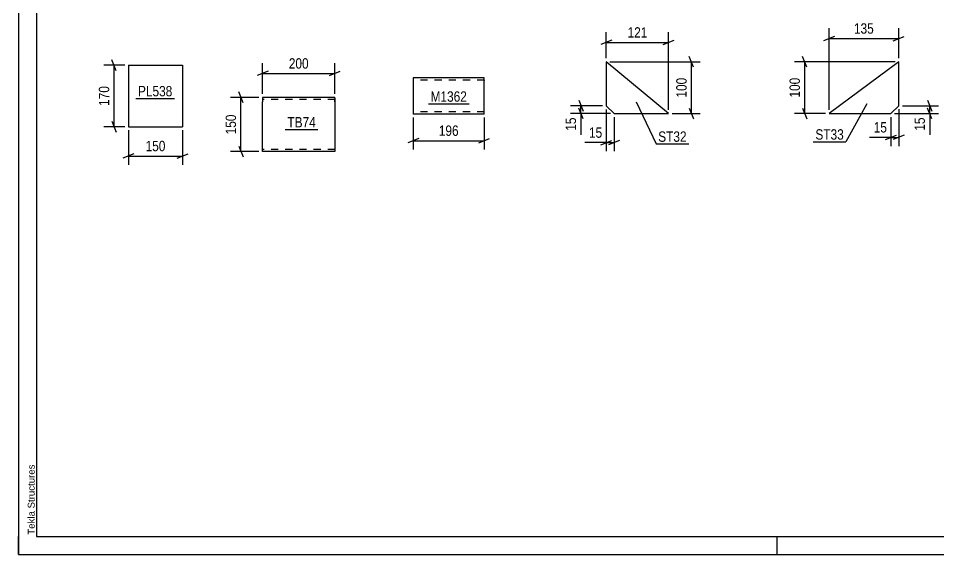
# Model space of a CAD drawing. Header units: millimetres. Extents: x 0 to 1766, y 0 to 560.
# Drawn here: x 0 to 254.7, y 0 to 148.4 of the extents above; entities that cross this region are included whole.
import ezdxf

# ---------------------------------------------------------------- set-up
doc = ezdxf.new("R2010")
doc.units = ezdxf.units.MM
doc.linetypes.add('DXK_LINE_DOT2', pattern=[3.9198, 1.9599, -1.9599])
doc.styles.add('Arial', font='ARIAL.TTF', dxfattribs={"height": 0.2})
doc.styles.add('Arial Narrow', font='ARIALN.TTF', dxfattribs={"height": 0.2})

# ---------------------------------------------------------------- blocks, each defined once
blk = doc.blocks.new('Unknown-814185401-1133 - 13088')
at = {"color": 5, "linetype": 'Continuous'}
for p, q in [((0, 297), (0, 0)), ((5, 292), (5, 5)), ((0, 0), (0, 5)), ((5, 5), (415, 5)), ((210, 0), (210, 5)), ((0, 0), (420, 0))]:
    blk.add_line(p, q, dxfattribs=at)
at = {"color": 174, "linetype": 'Continuous', "style": 'Arial'}
blk.add_text('Tekla Structures', height=1.9102, rotation=90, dxfattribs=at).set_placement((4.5, 5.5))
blk = doc.blocks.new('Part-814185401-6803 - 6797')
at = {"color": 2, "linetype": 'Continuous'}
for p, q in [((243.66, 136.37), (224.37, 122.08)), ((243.66, 124.22), (243.66, 136.37)), ((243.66, 124.22), (241.52, 122.08)), ((224.37, 122.08), (241.52, 122.08))]:
    blk.add_line(p, q, dxfattribs=at)
blk = doc.blocks.new('Part-814185401-5751 - 5747')
at = {"color": 2, "linetype": 'Continuous'}
for p, q in [((30.45, 135.41), (30.45, 118.41)), ((30.45, 135.41), (45.45, 135.41)), ((45.45, 135.41), (45.45, 118.41)), ((30.45, 118.41), (45.45, 118.41))]:
    blk.add_line(p, q, dxfattribs=at)
blk = doc.blocks.new('Part-814185401-5784 - 5779')
at = {"color": 2, "linetype": 'Continuous'}
for p, q in [((67.59, 126.53), (67.59, 125.33)), ((87.59, 126.53), (67.59, 126.53)), ((67.59, 112.27), (67.59, 125.33)), ((87.59, 126.44), (87.59, 126.53)), ((87.59, 126.44), (87.59, 125.33)), ((87.59, 125.33), (87.59, 111.53)), ((67.59, 111.62), (67.59, 112.27)), ((67.59, 111.53), (67.59, 111.62)), ((87.59, 111.53), (67.59, 111.53))]:
    blk.add_line(p, q, dxfattribs=at)
at = {"color": 7, "linetype": 'DXK_LINE_DOT2'}
for p, q in [((87.59, 125.93), (67.59, 125.93)), ((87.59, 125.33), (87.59, 126.18)), ((67.59, 112.27), (67.59, 111.88)), ((67.59, 112.13), (67.59, 112.18)), ((87.59, 112.13), (67.59, 112.13)), ((87.59, 112.13), (87.59, 112.18))]:
    blk.add_line(p, q, dxfattribs=at)
blk = doc.blocks.new('Part-814185401-5959 - 5953')
at = {"color": 2, "linetype": 'Continuous'}
for p, q in [((179.98, 122.07), (162.71, 136.36)), ((162.71, 136.36), (162.71, 124.21)), ((162.71, 124.21), (164.86, 122.07)), ((164.86, 122.07), (179.98, 122.07))]:
    blk.add_line(p, q, dxfattribs=at)
blk = doc.blocks.new('Part-814185401-6749 - 6745')
at = {"color": 2, "linetype": 'Continuous'}
for p, q in [((128.92, 131.91), (109.31, 131.91)), ((109.31, 131.91), (109.31, 121.91)), ((128.92, 121.91), (128.92, 131.91)), ((128.92, 121.91), (109.31, 121.91))]:
    blk.add_line(p, q, dxfattribs=at)
at = {"color": 7, "linetype": 'DXK_LINE_DOT2'}
for p, q in [((128.92, 131.31), (109.31, 131.31)), ((128.92, 131.26), (128.92, 131.31)), ((128.92, 131.31), (128.92, 131.26)), ((128.92, 131.17), (128.92, 131.26)), ((128.92, 131.26), (128.92, 131.17)), ((109.31, 122.51), (109.31, 122.56)), ((128.92, 122.51), (109.31, 122.51))]:
    blk.add_line(p, q, dxfattribs=at)
blk = doc.blocks.new('StraightDimension-814185401-6843 - 6797')
at = {"color": 7, "linetype": 'Continuous'}
for p, q in [((224.37, 123.08), (224.37, 145.65)), ((243.66, 137.37), (243.66, 145.65)), ((225.87, 143.4), (222.87, 142.2)), ((224.37, 142.8), (243.66, 142.8)), ((242.16, 142.2), (245.16, 143.4))]:
    blk.add_line(p, q, dxfattribs=at)
at = {"color": 0}
blk.add_wipeout([(237.36, 143.55), (237.36, 147.75), (230.67, 147.75), (230.67, 143.55)], dxfattribs=at)
at = {"color": 3, "style": 'Arial Narrow'}
blk.add_text('135', height=2.863, dxfattribs=at).set_placement((231.27, 144.15))
blk = doc.blocks.new('StraightDimension-814185401-6829 - 6797')
at = {"color": 7, "linetype": 'Continuous'}
for p, q in [((243.66, 123.22), (243.66, 113.05)), ((241.52, 121.08), (241.52, 113.05)), ((240.02, 114.85), (243.02, 116.05)), ((241.52, 115.45), (243.66, 115.45)), ((245.16, 116.05), (242.16, 114.85))]:
    blk.add_line(p, q, dxfattribs=at)
at = {"color": 0}
blk.add_wipeout([(240.99, 116.2), (240.99, 120.4), (236.14, 120.4), (236.14, 116.2)], dxfattribs=at)
at = {"color": 7, "linetype": 'Continuous'}
blk.add_line((241.52, 115.45), (235.61, 115.45), dxfattribs=at)
blk.add_line((241.52, 115.45), (235.61, 115.45), dxfattribs=at)
at = {"color": 3, "style": 'Arial Narrow'}
blk.add_text('15', height=2.863, dxfattribs=at).set_placement((236.74, 116.8))
blk = doc.blocks.new('StraightDimension-814185401-6805 - 6797')
at = {"color": 7, "linetype": 'Continuous'}
for p, q in [((251.65, 125.72), (252.85, 122.72)), ((244.66, 124.22), (254.65, 124.22)), ((252.85, 120.58), (251.65, 123.58)), ((252.25, 122.08), (252.25, 124.22)), ((242.52, 122.08), (254.65, 122.08))]:
    blk.add_line(p, q, dxfattribs=at)
at = {"color": 0}
blk.add_wipeout([(251.5, 121.55), (247.3, 121.55), (247.3, 116.7), (251.5, 116.7)], dxfattribs=at)
at = {"color": 7, "linetype": 'Continuous'}
blk.add_line((252.25, 122.08), (252.25, 116.17), dxfattribs=at)
blk.add_line((252.25, 122.08), (252.25, 116.17), dxfattribs=at)
at = {"color": 3, "style": 'Arial Narrow'}
blk.add_text('15', height=2.863, rotation=90.0002, dxfattribs=at).set_placement((250.9, 117.3))
blk = doc.blocks.new('StraightDimension-814185401-6817 - 6797')
at = {"color": 7, "linetype": 'Continuous'}
for p, q in [((218.25, 134.87), (217.05, 137.87)), ((242.66, 136.37), (214.8, 136.37)), ((217.65, 122.08), (217.65, 136.37)), ((217.05, 123.58), (218.25, 120.58)), ((223.37, 122.08), (214.8, 122.08))]:
    blk.add_line(p, q, dxfattribs=at)
at = {"color": 0}
blk.add_wipeout([(216.9, 132.56), (212.7, 132.56), (212.7, 125.88), (216.9, 125.88)], dxfattribs=at)
at = {"color": 3, "style": 'Arial Narrow'}
blk.add_text('100', height=2.863, rotation=90.0002, dxfattribs=at).set_placement((216.3, 126.48))
blk = doc.blocks.new('StraightDimension-814185401-5753 - 5747')
at = {"color": 7, "linetype": 'Continuous'}
for p, q in [((29.45, 135.41), (23.63, 135.41)), ((27.08, 133.91), (25.88, 136.91)), ((26.48, 118.41), (26.48, 135.41)), ((25.88, 119.91), (27.08, 116.91)), ((29.45, 118.41), (23.63, 118.41))]:
    blk.add_line(p, q, dxfattribs=at)
at = {"color": 0}
blk.add_wipeout([(25.73, 130.25), (21.53, 130.25), (21.53, 123.57), (25.73, 123.57)], dxfattribs=at)
at = {"color": 3, "style": 'Arial Narrow'}
blk.add_text('170', height=2.863, rotation=90.0002, dxfattribs=at).set_placement((25.13, 124.17))
blk = doc.blocks.new('StraightDimension-814185401-5764 - 5747')
at = {"color": 7, "linetype": 'Continuous'}
for p, q in [((30.45, 117.41), (30.45, 107.88)), ((45.45, 117.41), (45.45, 107.88)), ((31.95, 110.88), (28.95, 109.68)), ((30.45, 110.28), (45.45, 110.28)), ((43.95, 109.68), (46.95, 110.88))]:
    blk.add_line(p, q, dxfattribs=at)
at = {"color": 0}
blk.add_wipeout([(41.29, 111.03), (41.29, 115.23), (34.61, 115.23), (34.61, 111.03)], dxfattribs=at)
at = {"color": 3, "style": 'Arial Narrow'}
blk.add_text('150', height=2.863, dxfattribs=at).set_placement((35.21, 111.63))
blk = doc.blocks.new('StraightDimension-814185401-5797 - 5779')
at = {"color": 7, "linetype": 'Continuous'}
for p, q in [((62.18, 125.03), (60.98, 128.03)), ((66.59, 126.53), (58.73, 126.53)), ((61.58, 111.53), (61.58, 126.53)), ((60.98, 113.03), (62.18, 110.03)), ((66.59, 111.53), (58.73, 111.53))]:
    blk.add_line(p, q, dxfattribs=at)
at = {"color": 0}
blk.add_wipeout([(60.83, 122.37), (56.63, 122.37), (56.63, 115.69), (60.83, 115.69)], dxfattribs=at)
at = {"color": 3, "style": 'Arial Narrow'}
blk.add_text('150', height=2.863, rotation=90.0002, dxfattribs=at).set_placement((60.23, 116.29))
blk = doc.blocks.new('StraightDimension-814185401-5786 - 5779')
at = {"color": 7, "linetype": 'Continuous'}
for p, q in [((67.59, 127.53), (67.59, 135.98)), ((87.59, 127.53), (87.59, 135.98)), ((69.09, 133.73), (66.09, 132.53)), ((67.59, 133.13), (87.59, 133.13)), ((86.09, 132.53), (89.09, 133.73))]:
    blk.add_line(p, q, dxfattribs=at)
at = {"color": 0}
blk.add_wipeout([(80.94, 133.88), (80.94, 138.08), (74.25, 138.08), (74.25, 133.88)], dxfattribs=at)
at = {"color": 3, "style": 'Arial Narrow'}
blk.add_text('200', height=2.863, dxfattribs=at).set_placement((74.85, 134.48))
blk = doc.blocks.new('StraightDimension-814185401-5961 - 5953')
at = {"color": 7, "linetype": 'Continuous'}
for p, q in [((162.71, 123.21), (162.71, 111.6)), ((164.86, 121.07), (164.86, 111.6)), ((161.21, 113.4), (164.21, 114.6)), ((162.71, 114), (164.86, 114)), ((166.36, 114.6), (163.36, 113.4))]:
    blk.add_line(p, q, dxfattribs=at)
at = {"color": 0}
blk.add_wipeout([(162.19, 114.75), (162.19, 118.95), (157.33, 118.95), (157.33, 114.75)], dxfattribs=at)
at = {"color": 7, "linetype": 'Continuous'}
blk.add_line((162.71, 114), (156.81, 114), dxfattribs=at)
blk.add_line((162.71, 114), (156.81, 114), dxfattribs=at)
at = {"color": 3, "style": 'Arial Narrow'}
blk.add_text('15', height=2.863, dxfattribs=at).set_placement((157.93, 115.35))
blk = doc.blocks.new('StraightDimension-814185401-5983 - 5953')
at = {"color": 7, "linetype": 'Continuous'}
for p, q in [((155.09, 125.71), (156.29, 122.71)), ((161.71, 124.21), (152.84, 124.21)), ((156.29, 120.57), (155.09, 123.57)), ((155.69, 122.07), (155.69, 124.21)), ((163.86, 122.07), (152.84, 122.07))]:
    blk.add_line(p, q, dxfattribs=at)
at = {"color": 0}
blk.add_wipeout([(154.94, 121.55), (150.74, 121.55), (150.74, 116.69), (154.94, 116.69)], dxfattribs=at)
at = {"color": 7, "linetype": 'Continuous'}
blk.add_line((155.69, 122.07), (155.69, 116.17), dxfattribs=at)
blk.add_line((155.69, 122.07), (155.69, 116.17), dxfattribs=at)
at = {"color": 3, "style": 'Arial Narrow'}
blk.add_text('15', height=2.863, rotation=90.0002, dxfattribs=at).set_placement((154.34, 117.29))
blk = doc.blocks.new('StraightDimension-814185401-5973 - 5953')
at = {"color": 7, "linetype": 'Continuous'}
for p, q in [((162.71, 137.36), (162.71, 144.56)), ((179.98, 123.07), (179.98, 144.56)), ((164.21, 142.31), (161.21, 141.11)), ((162.71, 141.71), (179.98, 141.71)), ((178.48, 141.11), (181.48, 142.31))]:
    blk.add_line(p, q, dxfattribs=at)
at = {"color": 0}
blk.add_wipeout([(174.69, 142.46), (174.69, 146.66), (168.01, 146.66), (168.01, 142.46)], dxfattribs=at)
at = {"color": 3, "style": 'Arial Narrow'}
blk.add_text('121', height=2.863, dxfattribs=at).set_placement((168.61, 143.06))
blk = doc.blocks.new('StraightDimension-814185401-5994 - 5953')
at = {"color": 7, "linetype": 'Continuous'}
for p, q in [((186.9, 134.86), (185.7, 137.86)), ((163.71, 136.36), (188.7, 136.36)), ((186.3, 122.07), (186.3, 136.36)), ((185.7, 123.57), (186.9, 120.57)), ((180.98, 122.07), (188.7, 122.07))]:
    blk.add_line(p, q, dxfattribs=at)
at = {"color": 0}
blk.add_wipeout([(185.55, 132.56), (181.35, 132.56), (181.35, 125.87), (185.55, 125.87)], dxfattribs=at)
at = {"color": 3, "style": 'Arial Narrow'}
blk.add_text('100', height=2.863, rotation=90.0002, dxfattribs=at).set_placement((184.95, 126.47))
blk = doc.blocks.new('StraightDimension-814185401-6751 - 6745')
at = {"color": 7, "linetype": 'Continuous'}
for p, q in [((109.31, 120.91), (109.31, 112.13)), ((128.92, 120.91), (128.92, 112.13)), ((110.81, 115.13), (107.81, 113.93)), ((127.42, 113.93), (130.42, 115.13)), ((109.31, 114.53), (128.92, 114.53))]:
    blk.add_line(p, q, dxfattribs=at)
at = {"color": 0}
blk.add_wipeout([(122.46, 115.28), (122.46, 119.48), (115.77, 119.48), (115.77, 115.28)], dxfattribs=at)
at = {"color": 3, "style": 'Arial Narrow'}
blk.add_text('196', height=2.863, dxfattribs=at).set_placement((116.37, 115.88))
blk = doc.blocks.new('Mark-814185401-6799 - 6797')
at = {"color": 0}
blk.add_wipeout([(228.45, 114.83), (228.45, 117.83), (220.6, 117.83), (220.6, 114.83)], dxfattribs=at)
blk.add_wipeout([(228.45, 114.83), (228.45, 117.83), (220.6, 117.83), (220.6, 114.83)], dxfattribs=at)
at = {"color": 30, "linetype": 'Continuous'}
for p in [(234.84, 124.76), (220, 114.23)]:
    blk.add_line(p, (229.05, 114.23), dxfattribs=at)
at = {"color": 3, "style": 'Arial Narrow'}
blk.add_text('ST33', height=2.863, dxfattribs=at).set_placement((220.6, 114.83))
blk = doc.blocks.new('Mark-814185401-5749 - 5747')
at = {"color": 0}
blk.add_wipeout([(42.61, 126.81), (42.61, 129.81), (33.11, 129.81), (33.11, 126.81)], dxfattribs=at)
blk.add_wipeout([(42.61, 126.81), (42.61, 129.81), (33.11, 129.81), (33.11, 126.81)], dxfattribs=at)
at = {"color": 30, "linetype": 'Continuous'}
blk.add_line((32.51, 126.21), (43.21, 126.21), dxfattribs=at)
at = {"color": 3, "style": 'Arial Narrow'}
blk.add_text('PL538', height=2.863, dxfattribs=at).set_placement((33.11, 126.81))
blk = doc.blocks.new('Mark-814185401-5782 - 5779')
at = {"color": 0}
blk.add_wipeout([(82.31, 118.21), (82.31, 121.21), (74.46, 121.21), (74.46, 118.21)], dxfattribs=at)
blk.add_wipeout([(82.31, 118.21), (82.31, 121.21), (74.46, 121.21), (74.46, 118.21)], dxfattribs=at)
at = {"color": 30, "linetype": 'Continuous'}
blk.add_line((73.86, 117.61), (82.91, 117.61), dxfattribs=at)
at = {"color": 3, "style": 'Arial Narrow'}
blk.add_text('TB74', height=2.863, dxfattribs=at).set_placement((74.46, 118.21))
blk = doc.blocks.new('Mark-814185401-5955 - 5953')
at = {"color": 0}
blk.add_wipeout([(184.95, 114.23), (184.95, 117.23), (177.09, 117.23), (177.09, 114.23)], dxfattribs=at)
blk.add_wipeout([(184.95, 114.23), (184.95, 117.23), (177.09, 117.23), (177.09, 114.23)], dxfattribs=at)
at = {"color": 30, "linetype": 'Continuous'}
for p, q in [((170.97, 125.3), (176.49, 113.63)), ((176.49, 113.63), (185.55, 113.63))]:
    blk.add_line(p, q, dxfattribs=at)
at = {"color": 3, "style": 'Arial Narrow'}
blk.add_text('ST32', height=2.863, dxfattribs=at).set_placement((177.09, 114.23))
blk = doc.blocks.new('Mark-814185401-6747 - 6745')
at = {"color": 0}
blk.add_wipeout([(124.14, 125.32), (124.14, 128.32), (114.09, 128.32), (114.09, 125.32)], dxfattribs=at)
blk.add_wipeout([(124.14, 125.32), (124.14, 128.32), (114.09, 128.32), (114.09, 125.32)], dxfattribs=at)
at = {"color": 30, "linetype": 'Continuous'}
blk.add_line((113.49, 124.72), (124.74, 124.72), dxfattribs=at)
at = {"color": 3, "style": 'Arial Narrow'}
blk.add_text('M1362', height=2.863, dxfattribs=at).set_placement((114.09, 125.32))

msp = doc.modelspace()

# ---------------------------------------------------------------- block references
for name in ['Unknown-814185401-1133 - 13088', 'Part-814185401-5751 - 5747', 'Part-814185401-5959 - 5953', 'Part-814185401-6803 - 6797', 'Part-814185401-6749 - 6745', 'Part-814185401-5784 - 5779']:
    msp.add_blockref(name, (0, 0))

# ---------------------------------------------------------------- next in the draw order: block references
for name in ['StraightDimension-814185401-6843 - 6797', 'StraightDimension-814185401-5753 - 5747', 'Mark-814185401-5749 - 5747', 'StraightDimension-814185401-5797 - 5779', 'Mark-814185401-6747 - 6745', 'StraightDimension-814185401-5961 - 5953', 'Mark-814185401-5782 - 5779', 'StraightDimension-814185401-6751 - 6745']:
    msp.add_blockref(name, (0, 0))

# ---------------------------------------------------------------- next in the draw order: block references
for name in ['StraightDimension-814185401-5786 - 5779', 'StraightDimension-814185401-5983 - 5953', 'StraightDimension-814185401-6829 - 6797', 'StraightDimension-814185401-5764 - 5747']:
    msp.add_blockref(name, (0, 0))

# ---------------------------------------------------------------- next in the draw order: block references
for name in ['StraightDimension-814185401-5973 - 5953', 'StraightDimension-814185401-6805 - 6797']:
    msp.add_blockref(name, (0, 0))

# ---------------------------------------------------------------- next in the draw order: block references
for name in ['StraightDimension-814185401-5994 - 5953', 'StraightDimension-814185401-6817 - 6797']:
    msp.add_blockref(name, (0, 0))

# ---------------------------------------------------------------- next in the draw order: block references
for name in ['Mark-814185401-5955 - 5953', 'Mark-814185401-6799 - 6797']:
    msp.add_blockref(name, (0, 0))

doc.saveas('drawing.dxf')
